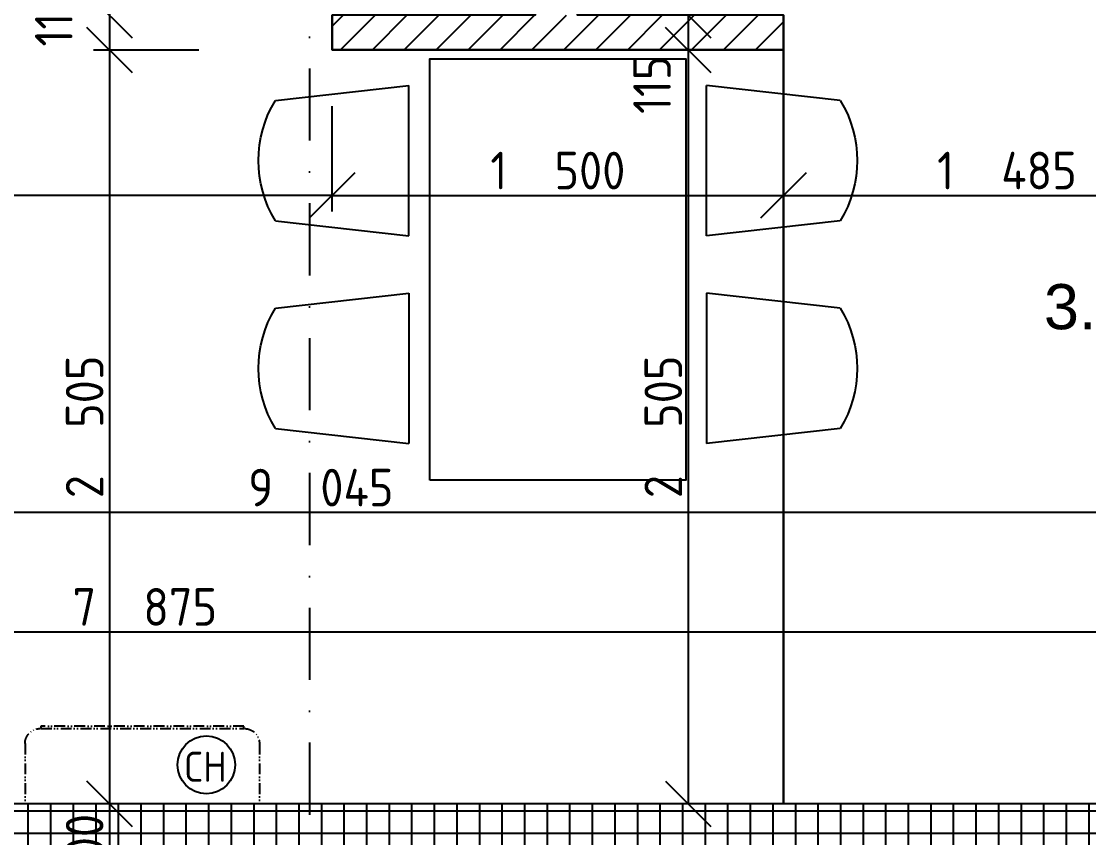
# Model space of a CAD drawing. Extents: x 4511820 to 5180432, y -1526536 to -944957.
# Drawn here: x 4984478 to 4988025, y -1143087 to -1140374 of the extents above; entities that cross this region are included whole.
import ezdxf

# ---------------------------------------------------------------- set-up
doc = ezdxf.new("R2010")
doc.units = 0
doc.header["$MEASUREMENT"] = 0
for name, pattern in [('ACAD_ISO07W100', [3.5, 0.5, -3]), ('ACAD_ISO12W100', [22, 12, -3, 0.5, -3, 0.5, -3]), ('BODKOCIARKOVANA_3', [5.6, 3, -1.3, 0, -1.3])]:
    doc.linetypes.add(name, pattern=pattern)
doc.layers.get('0').update_dxf_attribs({"linetype": 'CONTINUOUS'})
doc.layers.get('Defpoints').update_dxf_attribs({"color": 61, "linetype": 'CONTINUOUS'})
for name, color, linetype in [('KÓTY', 4, 'CONTINUOUS'), ('MÚRY', 1, 'CONTINUOUS'), ('osi', 253, 'CONTINUOUS'), ('Plochy', 41, 'CONTINUOUS'), ('POPIS', 7, 'CONTINUOUS'), ('TENKÁ', 7, 'CONTINUOUS'), ('ZARIADENIE', 47, 'CONTINUOUS'), ('ZZ-chladenie', 133, 'CONTINUOUS'), ('ŠRAFY', 82, 'CONTINUOUS')]:
    doc.layers.add(name, color=color, linetype=linetype)
doc.styles.add('ARIAL', font='arial.ttf')
doc.styles.add('STYLE1', font='isocp.shx')
doc.dimstyles.new('STANDARD-50', dxfattribs={"dimtxt": 125, "dimasz": 150, "dimexe": 10, "dimexo": 200, "dimgap": 20, "dimtad": 1, "dimdsep": 46, "dimlunit": 6, "dimtxsty": 'STYLE1', "dimblk1": 'OBLIQUE', "dimblk2": 'OBLIQUE', "dimsah": 1, "dimcen": 2.5, "dimse1": 1, "dimse2": 1, "dimadec": 0, "dimazin": 0, "dimtfac": 1, "dimtmove": 1, "dimatfit": 3, "dimldrblk": 'OBLIQUE', "dimfxl": 1, "dimtolj": 1, "dimtzin": 0, "dimarcsym": 0})

# ---------------------------------------------------------------- blocks, each defined once
blk = doc.blocks.new('JED STOL140-85')
at = {"layer": 'ZARIADENIE'}
for p, q in [((4444962.8, -1326820.6), (4444912.8, -1327264.7)), ((4445362.8, -1326820.6), (4445412.8, -1327264.7)), ((4445653.3, -1326820.6), (4445603.3, -1327264.7)), ((4446053.3, -1326820.6), (4446103.3, -1327264.7)), ((4445412.8, -1327264.7), (4444912.8, -1327264.7)), ((4445603.3, -1327264.7), (4446103.3, -1327264.7)), ((4444962.8, -1328698.1), (4444912.8, -1328253.9)), ((4445412.8, -1328253.9), (4444912.8, -1328253.9)), ((4445362.8, -1328698.1), (4445412.8, -1328253.9)), ((4445653.3, -1328698.1), (4445603.3, -1328253.9)), ((4445603.3, -1328253.9), (4446103.3, -1328253.9)), ((4446053.3, -1328698.1), (4446103.3, -1328253.9))]:
    blk.add_line(p, q, dxfattribs=at)
blk.add_lwpolyline([(4446225.2, -1327334.3), (4444825.2, -1327334.3), (4444825.2, -1328184.3), (4446225.2, -1328184.3)], close=True, dxfattribs=at)
for centre, start, end in [((4445162.8, -1327150.6), 58.7834, 121.2166), ((4445853.3, -1327150.6), 58.7834, 121.2166), ((4445162.8, -1328368.1), 238.7834, 301.2166), ((4445853.3, -1328368.1), 238.7834, 301.2166)]:
    blk.add_arc(centre, 385.9, start, end, dxfattribs=at)
blk = doc.blocks.new('_OBLIQUE')
at = {"color": 0, "linetype": 'ByBlock'}
blk.add_line((-0.5, -0.5), (0.5, 0.5), dxfattribs=at)
blk = doc.blocks.new('*D18433')
at = {"layer": 'Defpoints', "color": 0}
for p in [(4986326, -1138854.2), (4986326, -1140354.2), (4986694, -1140354.2)]:
    blk.add_point(p, dxfattribs=at)
at = {"layer": 'KÓTY', "color": 0, "lineweight": -2}
blk.add_line((4986694, -1138854.2), (4986694, -1140354.2), dxfattribs=at)
at = {"layer": 'KÓTY', "color": 0, "linetype": 'ByBlock', "lineweight": -2, "xscale": 150, "yscale": 150, "zscale": 150}
for p, rotation in [((4986694, -1138854.2), 90), ((4986694, -1140354.2), 270)]:
    blk.add_blockref('_OBLIQUE', p, dxfattribs=dict(at, rotation=rotation))
at = {"layer": 'KÓTY', "color": 0, "insert": (4986603, -1139357), "char_height": 125, "attachment_point": 5, "rotation": 90, "style": 'STYLE1'}
blk.add_mtext('\\A1;1ﾠ500', dxfattribs=at)
blk = doc.blocks.new('*D18434')
at = {"layer": 'Defpoints', "color": 0}
for p in [(4986326, -1140354.2), (4986326, -1140469.2), (4986694, -1140469.2)]:
    blk.add_point(p, dxfattribs=at)
at = {"layer": 'KÓTY', "color": 0, "lineweight": -2}
blk.add_line((4986694, -1140354.2), (4986694, -1140469.2), dxfattribs=at)
at = {"layer": 'KÓTY', "color": 0, "linetype": 'ByBlock', "lineweight": -2, "xscale": 150, "yscale": 150, "zscale": 150}
for p, rotation in [((4986694, -1140354.2), 90), ((4986694, -1140469.2), 270)]:
    blk.add_blockref('_OBLIQUE', p, dxfattribs=dict(at, rotation=rotation))
at = {"layer": 'KÓTY', "color": 0, "insert": (4986574, -1140585), "char_height": 125, "attachment_point": 5, "rotation": 90, "style": 'STYLE1'}
blk.add_mtext('\\A1;115', dxfattribs=at)
blk = doc.blocks.new('*D18435')
at = {"layer": 'Defpoints', "color": 0}
for p in [(4986326, -1140469.2), (4986326, -1142974.2), (4986694, -1142974.2)]:
    blk.add_point(p, dxfattribs=at)
at = {"layer": 'KÓTY', "color": 0, "lineweight": -2}
blk.add_line((4986694, -1140469.2), (4986694, -1142974.2), dxfattribs=at)
at = {"layer": 'KÓTY', "color": 0, "linetype": 'ByBlock', "lineweight": -2, "xscale": 150, "yscale": 150, "zscale": 150}
for p, rotation in [((4986694, -1140469.2), 90), ((4986694, -1142974.2), 270)]:
    blk.add_blockref('_OBLIQUE', p, dxfattribs=dict(at, rotation=rotation))
at = {"layer": 'KÓTY', "color": 0, "insert": (4986611.5, -1141721.7), "char_height": 125, "attachment_point": 5, "rotation": 90, "style": 'STYLE1'}
blk.add_mtext('\\A1;2ﾠ505', dxfattribs=at)
blk = doc.blocks.new('*D18470')
at = {"layer": 'Defpoints', "color": 0}
for p in [(4985096, -1137454.2), (4984771, -1140354.2), (4985511, -1140354.2)]:
    blk.add_point(p, dxfattribs=at)
at = {"layer": 'KÓTY', "color": 0, "lineweight": -2}
blk.add_line((4984771, -1137454.2), (4984771, -1140354.2), dxfattribs=at)
at = {"layer": 'KÓTY', "color": 0, "linetype": 'ByBlock', "lineweight": -2, "xscale": 150, "yscale": 150, "zscale": 150}
for p, rotation in [((4984771, -1137454.2), 90), ((4984771, -1140354.2), 270)]:
    blk.add_blockref('_OBLIQUE', p, dxfattribs=dict(at, rotation=rotation))
at = {"layer": 'KÓTY', "color": 0, "insert": (4984688.5, -1138904.2), "char_height": 125, "attachment_point": 5, "rotation": 90, "style": 'STYLE1'}
blk.add_mtext('\\A1;2ﾠ900', dxfattribs=at)
blk = doc.blocks.new('*D18471')
at = {"layer": 'Defpoints', "color": 0}
for p in [(4985511, -1140354.2), (4984771, -1140469.2), (4985511, -1140469.2)]:
    blk.add_point(p, dxfattribs=at)
at = {"layer": 'KÓTY', "color": 0, "lineweight": -2}
blk.add_line((4984771, -1140354.2), (4984771, -1140469.2), dxfattribs=at)
at = {"layer": 'KÓTY', "color": 0, "linetype": 'ByBlock', "lineweight": -2, "xscale": 150, "yscale": 150, "zscale": 150}
for p, rotation in [((4984771, -1140354.2), 90), ((4984771, -1140469.2), 270)]:
    blk.add_blockref('_OBLIQUE', p, dxfattribs=dict(at, rotation=rotation))
at = {"layer": 'KÓTY', "color": 0, "insert": (4984586, -1140360.9), "char_height": 125, "attachment_point": 5, "rotation": 90, "style": 'STYLE1'}
blk.add_mtext('\\A1;115', dxfattribs=at)
blk = doc.blocks.new('*D18472')
at = {"layer": 'Defpoints', "color": 0}
for p in [(4985511, -1140469.2), (4984771, -1142974.2), (4984913.5, -1142974.2)]:
    blk.add_point(p, dxfattribs=at)
at = {"layer": 'KÓTY', "color": 0, "lineweight": -2}
blk.add_line((4984771, -1140469.2), (4984771, -1142974.2), dxfattribs=at)
at = {"layer": 'KÓTY', "color": 0, "linetype": 'ByBlock', "lineweight": -2, "xscale": 150, "yscale": 150, "zscale": 150}
for p, rotation in [((4984771, -1140469.2), 90), ((4984771, -1142974.2), 270)]:
    blk.add_blockref('_OBLIQUE', p, dxfattribs=dict(at, rotation=rotation))
at = {"layer": 'KÓTY', "color": 0, "insert": (4984688.5, -1141721.7), "char_height": 125, "attachment_point": 5, "rotation": 90, "style": 'STYLE1'}
blk.add_mtext('\\A1;2ﾠ505', dxfattribs=at)
blk = doc.blocks.new('*D18473')
at = {"layer": 'Defpoints', "color": 0}
for p in [(4984913.5, -1142974.2), (4984771, -1143274.2), (4984913.5, -1143274.2)]:
    blk.add_point(p, dxfattribs=at)
at = {"layer": 'KÓTY', "color": 0, "lineweight": -2}
blk.add_line((4984771, -1142974.2), (4984771, -1143274.2), dxfattribs=at)
at = {"layer": 'KÓTY', "color": 0, "linetype": 'ByBlock', "lineweight": -2, "xscale": 150, "yscale": 150, "zscale": 150}
for p, rotation in [((4984771, -1142974.2), 90), ((4984771, -1143274.2), 270)]:
    blk.add_blockref('_OBLIQUE', p, dxfattribs=dict(at, rotation=rotation))
at = {"layer": 'KÓTY', "color": 0, "insert": (4984688.5, -1143124.2), "char_height": 125, "attachment_point": 5, "rotation": 90, "style": 'STYLE1'}
blk.add_mtext('\\A1;300', dxfattribs=at)
blk = doc.blocks.new('*D18486')
at = {"layer": 'Defpoints', "color": 0}
for p in [(4988826, -1142402.5), (4980951, -1142974.2), (4988826, -1142974.2)]:
    blk.add_point(p, dxfattribs=at)
at = {"layer": 'KÓTY', "color": 0, "lineweight": -2}
blk.add_line((4980951, -1142402.5), (4988826, -1142402.5), dxfattribs=at)
at = {"layer": 'KÓTY', "color": 0, "linetype": 'ByBlock', "lineweight": -2, "xscale": 150, "yscale": 150, "zscale": 150, "rotation": 180}
blk.add_blockref('_OBLIQUE', (4980951, -1142402.5), dxfattribs=at)
at = {"layer": 'KÓTY', "color": 0, "linetype": 'ByBlock', "lineweight": -2, "xscale": 150, "yscale": 150, "zscale": 150}
blk.add_blockref('_OBLIQUE', (4988826, -1142402.5), dxfattribs=at)
at = {"layer": 'KÓTY', "color": 0, "insert": (4984888.5, -1142320), "char_height": 125, "attachment_point": 5, "style": 'STYLE1'}
blk.add_mtext('\\A1;7ﾠ875', dxfattribs=at)
blk = doc.blocks.new('*D18491')
at = {"layer": 'Defpoints', "color": 0}
for p in [(4985511, -1140469.2), (4987011, -1140469.2), (4987011, -1140952.5)]:
    blk.add_point(p, dxfattribs=at)
at = {"layer": 'KÓTY', "color": 0, "lineweight": -2}
blk.add_line((4985511, -1140952.5), (4987011, -1140952.5), dxfattribs=at)
at = {"layer": 'KÓTY', "color": 0, "linetype": 'ByBlock', "lineweight": -2, "xscale": 150, "yscale": 150, "zscale": 150, "rotation": 180}
blk.add_blockref('_OBLIQUE', (4985511, -1140952.5), dxfattribs=at)
at = {"layer": 'KÓTY', "color": 0, "linetype": 'ByBlock', "lineweight": -2, "xscale": 150, "yscale": 150, "zscale": 150}
blk.add_blockref('_OBLIQUE', (4987011, -1140952.5), dxfattribs=at)
at = {"layer": 'KÓTY', "color": 0, "insert": (4986261, -1140870), "char_height": 125, "attachment_point": 5, "style": 'STYLE1'}
blk.add_mtext('\\A1;1ﾠ500', dxfattribs=at)
blk = doc.blocks.new('*D18492')
at = {"layer": 'Defpoints', "color": 0}
for p in [(4980951, -1140469.2), (4985511, -1140469.2), (4980951, -1140952.5)]:
    blk.add_point(p, dxfattribs=at)
at = {"layer": 'KÓTY', "color": 0, "lineweight": -2}
blk.add_line((4985511, -1140952.5), (4980951, -1140952.5), dxfattribs=at)
at = {"layer": 'KÓTY', "color": 0, "linetype": 'ByBlock', "lineweight": -2, "xscale": 150, "yscale": 150, "zscale": 150, "rotation": 180}
blk.add_blockref('_OBLIQUE', (4980951, -1140952.5), dxfattribs=at)
at = {"layer": 'KÓTY', "color": 0, "linetype": 'ByBlock', "lineweight": -2, "xscale": 150, "yscale": 150, "zscale": 150}
blk.add_blockref('_OBLIQUE', (4985511, -1140952.5), dxfattribs=at)
at = {"layer": 'KÓTY', "color": 0, "insert": (4983231, -1140870), "char_height": 125, "attachment_point": 5, "style": 'STYLE1'}
blk.add_mtext('\\A1;4ﾠ560', dxfattribs=at)
blk = doc.blocks.new('*D18493')
at = {"layer": 'Defpoints', "color": 0}
for p in [(4987011, -1140469.2), (4988496, -1140469.2), (4988496, -1140952.5)]:
    blk.add_point(p, dxfattribs=at)
at = {"layer": 'KÓTY', "color": 0, "lineweight": -2}
blk.add_line((4987011, -1140952.5), (4988496, -1140952.5), dxfattribs=at)
at = {"layer": 'KÓTY', "color": 0, "linetype": 'ByBlock', "lineweight": -2, "xscale": 150, "yscale": 150, "zscale": 150, "rotation": 180}
blk.add_blockref('_OBLIQUE', (4987011, -1140952.5), dxfattribs=at)
at = {"layer": 'KÓTY', "color": 0, "linetype": 'ByBlock', "lineweight": -2, "xscale": 150, "yscale": 150, "zscale": 150}
blk.add_blockref('_OBLIQUE', (4988496, -1140952.5), dxfattribs=at)
at = {"layer": 'KÓTY', "color": 0, "insert": (4987753.5, -1140870), "char_height": 125, "attachment_point": 5, "style": 'STYLE1'}
blk.add_mtext('\\A1;1ﾠ485', dxfattribs=at)
blk = doc.blocks.new('*D18525')
at = {"layer": 'Defpoints', "color": 0}
for p in [(4980951, -1142006), (4980951, -1142974.2), (4989996, -1142974.2)]:
    blk.add_point(p, dxfattribs=at)
at = {"layer": 'KÓTY', "color": 0, "lineweight": -2}
blk.add_line((4989996, -1142006), (4980951, -1142006), dxfattribs=at)
at = {"layer": 'KÓTY', "color": 0, "linetype": 'ByBlock', "lineweight": -2, "xscale": 150, "yscale": 150, "zscale": 150, "rotation": 180}
blk.add_blockref('_OBLIQUE', (4980951, -1142006), dxfattribs=at)
at = {"layer": 'KÓTY', "color": 0, "linetype": 'ByBlock', "lineweight": -2, "xscale": 150, "yscale": 150, "zscale": 150}
blk.add_blockref('_OBLIQUE', (4989996, -1142006), dxfattribs=at)
at = {"layer": 'KÓTY', "color": 0, "insert": (4985473.5, -1141923.5), "char_height": 125, "attachment_point": 5, "style": 'STYLE1'}
blk.add_mtext('\\A1;9ﾠ045', dxfattribs=at)
blk = doc.blocks.new('chlj3')
at = {"layer": 'ZZ-chladenie', "linetype": 'ACAD_ISO12W100', "ltscale": 3}
for p, q in [((5005195.8, -1151691.8), (5005395.8, -1151691.8)), ((5005195.8, -1152470.8), (5005395.8, -1152470.8))]:
    blk.add_line(p, q, dxfattribs=at)
blk.add_lwpolyline([(5005145.8, -1152419.2), (5005138.4, -1152419.2), (5005138.4, -1151744.5), (5005145.8, -1151744.5)], close=True, dxfattribs=at)
for centre, start, end in [((5005195.8, -1151741.8), 90, 180), ((5005195.8, -1152420.8), 180, 270)]:
    blk.add_arc(centre, 50, start, end, dxfattribs=at)

msp = doc.modelspace()

# ---------------------------------------------------------------- hatches: boundary and pattern name
at = {"layer": 'ŠRAFY', "ltscale": 0.25}
h = msp.add_hatch(dxfattribs=at)
h.set_pattern_fill('ANSI31', color=256, scale=600, style=0)
h.set_pattern_definition([(45, (515270.5, 303822), (-53.0330086, 53.0330086), [])])
h.paths.add_polyline_path([(4985511, -1140354.191), (4985511, -1140469.191), (4987011, -1140469.191), (4987011, -1140354.191), (4986326, -1140354.191), (4986186, -1140354.191), (4986131, -1140354.191), (4986126, -1140354.191), (4985576, -1140354.191)])
h = msp.add_hatch(dxfattribs=at)
h.set_pattern_fill('ANSI37', color=256, scale=600, angle=45)
h.set_pattern_definition([(90, (-3307273.674, 668852.734), (-75, 1e-14), []), (180, (-3307273.674, 668852.734), (-1e-14, -75), [])])
h.paths.add_polyline_path([(4988826, -1142974.191), (4980951, -1142974.191), (4980951, -1143274.191), (4985086, -1143274.191), (4985201, -1143274.191), (4986086, -1143274.191), (4986201, -1143274.191), (4988711, -1143274.191), (4988826, -1143274.191)])

# ---------------------------------------------------------------- linework, layer by layer
at = {"layer": 'KÓTY', "ltscale": 25}
for p, q in [((4984717.597, -1140469.191), (4985067.597, -1140469.191)), ((4985511, -1141005.903), (4985511, -1140655.903))]:
    msp.add_line(p, q, dxfattribs=at)
at = {"layer": 'MÚRY', "ltscale": 0.25}
for p, q in [((4985511, -1140469.191), (4985511, -1140354.191)), ((4987011, -1140469.191), (4985511, -1140469.191))]:
    msp.add_line(p, q, dxfattribs=at)
at = {"layer": 'MÚRY'}
for p, q in [((4987011, -1140354.191), (4987011, -1140469.191)), ((4988876, -1142974.191), (4980951, -1142974.191))]:
    msp.add_line(p, q, dxfattribs=at)
at = {"layer": 'osi', "linetype": 'BODKOCIARKOVANA_3', "ltscale": 80}
msp.add_line((4985436, -1134257), (4985436, -1171774.191), dxfattribs=at)
at = {"layer": 'Plochy'}
for points in [[(4980951, -1142974.191), (4980951, -1136854.191), (4985096, -1136854.191), (4985096, -1137454.191), (4986186, -1137454.191), (4986186, -1140317.5), (4986186, -1140354.191), (4985511, -1140354.191), (4985511, -1140469.191), (4987011, -1140469.191), (4987011, -1142974.191)], [(4987011, -1142974.191), (4987011, -1140354.191), (4986326, -1140354.191), (4986326, -1138854.191), (4988496, -1138854.191), (4988496, -1140469.191), (4989996, -1140469.191), (4989996, -1142974.191)]]:
    msp.add_lwpolyline(points, close=True, dxfattribs=at)
at = {"layer": 'TENKÁ', "linetype": 'ACAD_ISO07W100', "ltscale": 10}
msp.add_line((4987011, -1140469.191), (4987011, -1142974.191), dxfattribs=at)
at = {"layer": 'ZZ-chladenie'}
msp.add_circle((4985092.978, -1142844.745), 96, dxfattribs=at)

# ---------------------------------------------------------------- block references
at = {"layer": 'ZARIADENIE', "xscale": -1, "rotation": 89.99999999999997}
msp.add_blockref('JED STOL140-85', (3658501.662, 3304325.977), dxfattribs=at)
at = {"layer": 'ZZ-chladenie', "xscale": -1, "rotation": 89.99999999999997}
msp.add_blockref('chlj3', (3832798.578, 3862421.63), dxfattribs=at)

# ---------------------------------------------------------------- texts
at = {"layer": 'POPIS', "lineweight": 40, "ltscale": 0.25, "style": 'ARIAL'}
msp.add_text('3.2-58', height=150, dxfattribs=at).set_placement((4987876.269, -1141397.27))
at = {"layer": 'ZZ-chladenie', "style": 'STYLE1'}
msp.add_text('CH', height=100, dxfattribs=at).set_placement((4985018.351, -1142900.944))

# ---------------------------------------------------------------- dimensions: what is measured, and where the dimension line sits
at = {"layer": 'KÓTY'}
for base, p1, p2, picture, middle in [((4984771, -1140354.191), (4985096, -1137454.191), (4985511, -1140354.191), '*D18470', (4984688.457, -1138904.191)), ((4984771, -1140469.191), (4985511, -1140354.191), (4985511, -1140469.191), '*D18471', (4984586, -1140360.941)), ((4984771, -1142974.191), (4985511, -1140469.191), (4984913.5, -1142974.191), '*D18472', (4984688.457, -1141721.691)), ((4984771, -1143274.191), (4984913.5, -1142974.191), (4984913.5, -1143274.191), '*D18473', (4984688.5, -1143124.191))]:
    dim = msp.add_linear_dim(base=base, p1=p1, p2=p2, angle=90, dimstyle='STANDARD-50', dxfattribs=at)
    dim.commit()
    dim.dimension.update_dxf_attribs({"geometry": picture, "text_midpoint": middle})
for base, p1, p2, picture, middle in [((4986694, -1140354.191), (4986326, -1138854.191), (4986326, -1140354.191), '*D18433', (4986685.5, -1139357)), ((4986694, -1140469.191), (4986326, -1140354.191), (4986326, -1140469.191), '*D18434', (4986656.5, -1140585))]:
    dim = msp.add_linear_dim(base=base, p1=p1, p2=p2, angle=90, dimstyle='STANDARD-50', override={"dimtxsty": 'STYLE1', "dimldrblk": 'OBLIQUE'}, dxfattribs=at)
    dim.commit()
    dim.dimension.update_dxf_attribs({"geometry": picture, "text_midpoint": middle, "dimtype": 160})
dim = msp.add_linear_dim(base=(4986694, -1142974.191), p1=(4986326, -1140469.191), p2=(4986326, -1142974.191), angle=90, dimstyle='STANDARD-50', override={"dimtxsty": 'STYLE1', "dimldrblk": 'OBLIQUE'}, dxfattribs=at)
dim.commit()
dim.dimension.update_dxf_attribs({"geometry": '*D18435', "text_midpoint": (4986611.457, -1141721.691)})
for base, p1, p2, picture, middle in [((4980951, -1140952.5), (4985511, -1140469.191), (4980951, -1140469.191), '*D18492', (4983231, -1140869.957)), ((4987011, -1140952.5), (4985511, -1140469.191), (4987011, -1140469.191), '*D18491', (4986261, -1140869.957)), ((4988496, -1140952.5), (4987011, -1140469.191), (4988496, -1140469.191), '*D18493', (4987753.5, -1140869.957)), ((4980951, -1142006), (4989996, -1142974.191), (4980951, -1142974.191), '*D18525', (4985473.5, -1141923.457)), ((4988826, -1142402.5), (4980951, -1142974.191), (4988826, -1142974.191), '*D18486', (4984888.5, -1142319.957))]:
    dim = msp.add_linear_dim(base=base, p1=p1, p2=p2, dimstyle='STANDARD-50', dxfattribs=at)
    dim.commit()
    dim.dimension.update_dxf_attribs({"geometry": picture, "text_midpoint": middle})

doc.saveas('drawing.dxf')
